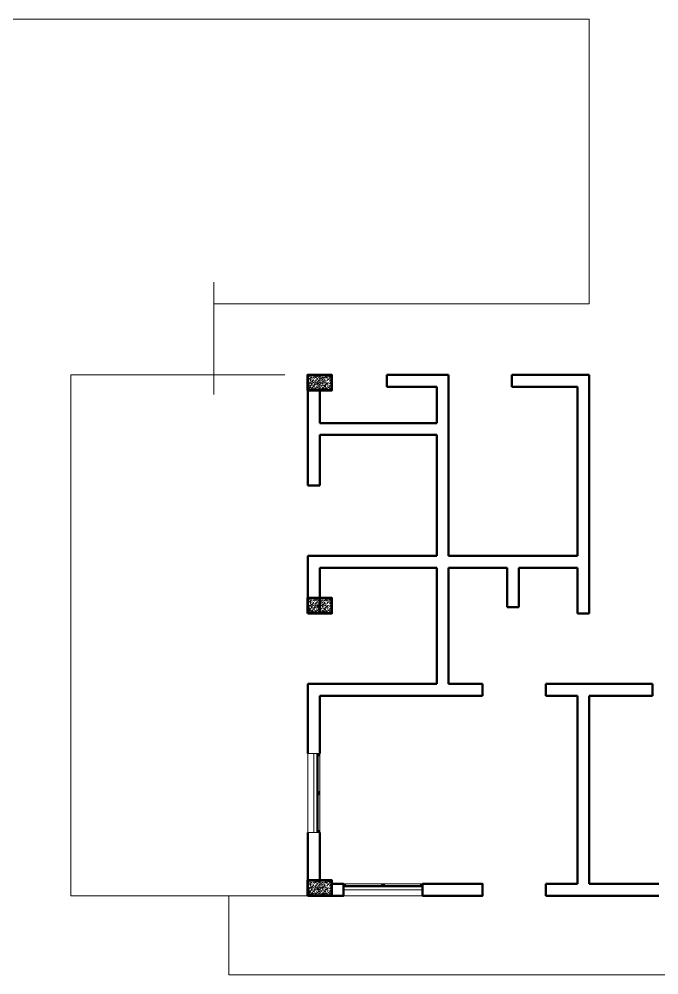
# Model space of a CAD drawing. Header units: millimetres. Extents: x 216 to 447, y 57 to 97.
# Drawn here: x 245.05 to 253.14, y 84.95 to 97.04 of the extents above; entities that cross this region are included whole.
import ezdxf

# ---------------------------------------------------------------- set-up
doc = ezdxf.new("R2010")
doc.units = ezdxf.units.MM
doc.header["$LTSCALE"] = 0.5
for name, color, linetype, lineweight in [('A-COLS-ACHU', 47, 'Continuous', 0), ('A-ECON-COLS', 2, 'Continuous', 53), ('A-MURO', 5, 'Continuous', 50), ('A-PLAN-ACHU1', 105, 'Continuous', 9), ('A-PLAN-ACHU2', 146, 'Continuous', 0), ('A-VENT', 1, 'Continuous', 15), ('GUIAS', 1, 'Continuous', 9)]:
    doc.layers.add(name, color=color, linetype=linetype, lineweight=lineweight)

# ---------------------------------------------------------------- blocks, each defined once
blk = doc.blocks.new('ALN-177', base_point=(0.559, 0.54))
at = {"layer": 'A-PLAN-ACHU1'}
for p, q in [((0.534, 0.551), (0.532, 0.553)), ((0.534, 0.552), (0.532, 0.553)), ((0.534, 0.551), (0.532, 0.548)), ((0.534, 0.549), (0.532, 0.548)), ((0.536, 0.553), (0.534, 0.552)), ((0.536, 0.548), (0.534, 0.549)), ((0.536, 0.548), (0.536, 0.553))]:
    blk.add_line(p, q, dxfattribs=at)
at = {"layer": 'A-VENT'}
blk.add_lwpolyline([(0.556, 0.54), (0.559, 0.54), (0.559, 0.542), (0.538, 0.555), (0.536, 0.555), (0.534, 0.554), (0.534, 0.552), (0.536, 0.554), (0.536, 0.548), (0.534, 0.549), (0.534, 0.548), (0.536, 0.547), (0.536, 0.542), (0.533, 0.539), (0.529, 0.539), (0.529, 0.539), (0.53, 0.538), (0.534, 0.538), (0.538, 0.541), (0.538, 0.554), (0.556, 0.542), (0.554, 0.542), (0.554, 0.539, 1), (0.557, 0.539)], format="xyb", close=True, dxfattribs=at)
blk = doc.blocks.new('ALN-292')
at = {"layer": 'A-VENT'}
blk.add_lwpolyline([(0, 0.024), (0, 0), (0.004, 0), (0.004, 0.002), (0.001, 0.001), (0.001, 0.008), (0.004, 0.007), (0.004, 0.008), (0.001, 0.009), (0.001, 0.018), (0.007, 0.018), (0.007, 0.015), (0.01, 0.015), (0.009, 0.017), (0.008, 0.017), (0.008, 0.018), (0.036, 0.018), (0.036, 0.017), (0.036, 0.017), (0.035, 0.015), (0.038, 0.015), (0.038, 0.024), (0.038, 0.033), (0.035, 0.033), (0.036, 0.031), (0.036, 0.031), (0.036, 0.03), (0.008, 0.03), (0.008, 0.031), (0.009, 0.031), (0.01, 0.033), (0.007, 0.033), (0.007, 0.03), (0.001, 0.03), (0.001, 0.039), (0.004, 0.04), (0.004, 0.041), (0.001, 0.04), (0.001, 0.047), (0.004, 0.046), (0.004, 0.048), (0, 0.048)], close=True, dxfattribs=at)
for points in [[(0.009, 0.027, 0.352285), (0.006, 0.024, 0.352285), (0.009, 0.021), (0.009, 0.019), (0.001, 0.019), (0.001, 0.024), (0.001, 0.029), (0.009, 0.029)], [(0.008, 0.024, 1), (0.012, 0.024, 1)], [(0.027, 0.027, 0.352285), (0.025, 0.024, 0.352285), (0.027, 0.021), (0.027, 0.019), (0.011, 0.019), (0.011, 0.021, 0.352285), (0.013, 0.024, 0.352285), (0.011, 0.027), (0.011, 0.029), (0.027, 0.029)], [(0.026, 0.024, 1), (0.03, 0.024, 1)], [(0.029, 0.021, 0.352285), (0.031, 0.024, 0.352285), (0.029, 0.027), (0.029, 0.029), (0.036, 0.029), (0.036, 0.024), (0.036, 0.019), (0.029, 0.019)]]:
    blk.add_lwpolyline(points, format="xyb", close=True, dxfattribs=at)
blk = doc.blocks.new('V-1_PL_BLQ4')
blk.add_line((0, 0.075), (1, 0.075))
at = {"layer": 'A-PLAN-ACHU1'}
for points in [[(0.491, 0.118), (0.014, 0.118), (0.014, 0.124), (0.491, 0.124)], [(0.509, 0.118), (0.986, 0.118), (0.986, 0.124), (0.509, 0.124)]]:
    blk.add_lwpolyline(points, close=True, dxfattribs=at)
for points in [[(0.028, 0.114), (0.024, 0.114), (0.025, 0.116), (0.024, 0.118), (0.026, 0.116), (0.028, 0.118), (0.027, 0.116), (0.028, 0.114)], [(0.483, 0.114), (0.479, 0.114), (0.48, 0.116), (0.479, 0.118), (0.481, 0.116), (0.483, 0.118), (0.482, 0.116), (0.483, 0.114)], [(0.517, 0.114), (0.521, 0.114), (0.52, 0.116), (0.521, 0.118), (0.519, 0.116), (0.517, 0.118), (0.518, 0.116), (0.517, 0.114)], [(0.972, 0.114), (0.976, 0.114), (0.975, 0.116), (0.976, 0.118), (0.974, 0.116), (0.972, 0.118), (0.973, 0.116), (0.972, 0.114)]]:
    blk.add_lwpolyline(points, dxfattribs=at)
at = {"layer": 'A-PLAN-ACHU2'}
for points in [[(0.031, 0.129), (0.476, 0.129)], [(0.969, 0.129), (0.524, 0.129)], [(0.491, 0.121), (0.014, 0.121)], [(0.476, 0.116), (0.031, 0.116)], [(0.031, 0.112), (0.476, 0.112)], [(0.509, 0.121), (0.986, 0.121)], [(0.524, 0.116), (0.969, 0.116)], [(0.969, 0.112), (0.524, 0.112)]]:
    blk.add_lwpolyline(points, dxfattribs=at)
at = {"layer": 'A-VENT'}
blk.add_lwpolyline([(1, 0.15), (1, 0), (0, 0), (0, 0.15)], close=True, dxfattribs=at)
for points in [[(0.008, 0.121, 3.732051), (0.008, 0.123), (0.007, 0.124), (0.007, 0.126), (0.012, 0.126), (0.012, 0.137), (0.007, 0.137), (0.007, 0.138), (0.008, 0.139, 3.732051), (0.008, 0.141), (0.007, 0.142), (0.007, 0.144), (0.012, 0.144), (0.012, 0.149), (0.002, 0.149), (0.002, 0.146), (0, 0.148), (0, 0.15), (0.016, 0.15), (0.016, 0.147), (0.015, 0.148), (0.015, 0.149), (0.013, 0.149), (0.013, 0.114), (0.022, 0.114), (0.023, 0.116), (0.024, 0.116), (0.023, 0.114), (0.03, 0.114), (0.029, 0.116), (0.031, 0.116), (0.031, 0.112), (0, 0.112), (0, 0.114), (0.002, 0.116), (0.002, 0.114), (0.012, 0.114), (0.012, 0.119), (0.007, 0.119), (0.007, 0.12)], [(0.992, 0.121, -3.732051), (0.992, 0.123), (0.993, 0.124), (0.993, 0.126), (0.988, 0.126), (0.988, 0.137), (0.993, 0.137), (0.993, 0.138), (0.992, 0.139, -3.732051), (0.992, 0.141), (0.993, 0.142), (0.993, 0.144), (0.988, 0.144), (0.988, 0.149), (0.998, 0.149), (0.998, 0.146), (1, 0.148), (1, 0.15), (0.984, 0.15), (0.984, 0.147), (0.985, 0.148), (0.985, 0.149), (0.987, 0.149), (0.987, 0.114), (0.978, 0.114), (0.977, 0.116), (0.976, 0.116), (0.977, 0.114), (0.97, 0.114), (0.971, 0.116), (0.969, 0.116), (0.969, 0.112), (1, 0.112), (1, 0.114), (0.998, 0.116), (0.998, 0.114), (0.988, 0.114), (0.988, 0.119), (0.993, 0.119), (0.993, 0.12)]]:
    blk.add_lwpolyline(points, format="xyb", close=True, dxfattribs=at)
at = {"layer": 'A-VENT', "xscale": -1, "rotation": 270}
for p in [(0.016, 0.15), (0.509, 0.15)]:
    blk.add_blockref('ALN-177', p, dxfattribs=at)
at = {"layer": 'A-VENT'}
for name, p, rotation in [('ALN-177', (0.491, 0.15), 90), ('ALN-292', (0.524, 0.112), 90), ('ALN-177', (0.984, 0.15), 90.00000000000001)]:
    blk.add_blockref(name, p, dxfattribs=dict(at, rotation=rotation))

msp = doc.modelspace()

# ---------------------------------------------------------------- hatches: boundary and pattern name
at = {"layer": 'A-COLS-ACHU'}
h = msp.add_hatch(dxfattribs=at)
h.set_pattern_fill('CONCRETE', color=256, scale=0.1, angle=135, style=0, pattern_type=2)
h.set_pattern_definition([(180, (262.11323, 90.87954), (-0.070711, -0.070711), [0.014142, -0.028285, 0.007071, -0.042426, 0.014142, -0.03535536]), (270, (262.063734, 90.921965), (0.070711, -0.070711), [0.0141421, -0.021213, 0.007071, -0.035355, 0.0141421, -0.04949816]), (198.43495, (262.134445, 90.87954), (-0.07071068, -0.07071068), [0.01118, -0.04472, 0.01118, -0.0447234]), (251.56505, (262.134445, 90.87954), (-0.07071068, -0.07071068), [0.01118, -0.04472, 0.01118, -0.0447234]), (135, (262.12737, 90.87247), (-0.0707107, -0.0707107), [0.005, -0.04, 0.01, -0.04, 0.005]), (135, (262.11677, 90.86186), (-0.0707107, -0.0707107), [-0.015, 0.01, -0.04, 0, -0.035, 0]), (135, (262.11323, 90.85833), (-0.0707107, -0.0707107), [-0.04, 0, -0.03, 0.01, -0.02, 0]), (135, (262.10263, 90.84772), (-0.0707107, -0.0707107), [-0.02, 0, -0.025, 0.01, -0.045, 0]), (135, (262.09202, 90.83711), (-0.0707107, -0.0707107), [-0.02, 0.01, -0.04, 0.01, -0.02, 0]), (135, (262.07434, 90.81943), (-0.0707107, -0.0707107), [-0.015, 0.01, -0.02, 0, -0.055, 0]), (135, (262.07081, 90.8159), (-0.0707107, -0.0707107), [-0.02, 0, -0.06, 0.01, -0.01, 0]), (225, (262.11677, 90.86893), (0.0707107, -0.0707107), [-0.03, 0, -0.03, 0, -0.04, 0]), (225, (262.12384, 90.89014), (0.0707107, -0.0707107), [-0.015, 0.01, -0.04, 0, -0.035, 0]), (225, (262.11677, 90.89722), (0.0707107, -0.0707107), [-0.04, 0, -0.035, 0.01, -0.015, 0]), (225, (262.07788, 90.93611), (0.0707107, -0.0707107), [-0.02, 0.01, -0.05, 0.01, -0.01, 0]), (225, (262.1203, 90.87954), (0.0707107, -0.0707107), [-0.03, 0, -0.035, 0, -0.035, 0]), (225, (262.11323, 90.88661), (0.0707107, -0.0707107), [-0.025, 0, -0.055, 0, -0.02, 0]), (225, (262.10263, 90.89014), (0.0707107, -0.0707107), [-0.05, 0, -0.015, 0, -0.035, 0]), (225, (262.10616, 90.90075), (0.0707107, -0.0707107), [-0.045, 0, -0.02, 0, -0.025, 0]), (225, (262.08848, 90.89722), (0.0707107, -0.0707107), [-0.04, 0, -0.015, 0, -0.04, 0]), (225, (262.08141, 90.89722), (0.0707107, -0.0707107), [-0.045, 0, -0.02, 0, -0.035, 0]), (225, (262.09555, 90.91843), (0.0707107, -0.0707107), [-0.06, 0, -0.025, 0, -0.015, 0]), (225, (262.08141, 90.91136), (0.0707107, -0.0707107), [-0.02, 0, -0.04, 0, -0.04, 0]), (225, (262.08141, 90.91843), (0.0707107, -0.0707107), [-0.045, 0, -0.025, 0, -0.03, 0]), (225, (262.08141, 90.9255), (0.0707107, -0.0707107), [-0.04, 0, -0.03, 0, -0.03, 0]), (225, (262.07081, 90.92904), (0.0707107, -0.0707107), [-0.03, 0, -0.03, 0, -0.04, 0]), (225, (262.0602, 90.93257), (0.0707107, -0.0707107), [-0.04, 0, -0.02, 0, -0.04, 0]), (225, (262.05313, 90.93257), (0.0707107, -0.0707107), [-0.015, 0, -0.06, 0, -0.025, 0])])
h.paths.add_polyline_path([(248.699, 92.336), (248.699, 92.536), (248.999, 92.536), (248.999, 92.336)])
h = msp.add_hatch(dxfattribs=at)
h.set_pattern_fill('CONCRETE', color=256, scale=0.1, angle=135, style=0, pattern_type=2)
h.set_pattern_definition([(180, (262.11323, 88.060536), (-0.070711, -0.070711), [0.014142, -0.028285, 0.007071, -0.042426, 0.014142, -0.03535536]), (270, (262.063734, 88.10296), (0.070711, -0.070711), [0.0141421, -0.021213, 0.007071, -0.035355, 0.0141421, -0.04949816]), (198.43495, (262.134445, 88.060536), (-0.07071068, -0.07071068), [0.01118, -0.04472, 0.01118, -0.0447234]), (251.56505, (262.134445, 88.060536), (-0.07071068, -0.07071068), [0.01118, -0.04472, 0.01118, -0.0447234]), (135, (262.12737, 88.05347), (-0.0707107, -0.0707107), [0.005, -0.04, 0.01, -0.04, 0.005]), (135, (262.11677, 88.04286), (-0.0707107, -0.0707107), [-0.015, 0.01, -0.04, 0, -0.035, 0]), (135, (262.11323, 88.03932), (-0.0707107, -0.0707107), [-0.04, 0, -0.03, 0.01, -0.02, 0]), (135, (262.10263, 88.02872), (-0.0707107, -0.0707107), [-0.02, 0, -0.025, 0.01, -0.045, 0]), (135, (262.09202, 88.01811), (-0.0707107, -0.0707107), [-0.02, 0.01, -0.04, 0.01, -0.02, 0]), (135, (262.07434, 88.00043), (-0.0707107, -0.0707107), [-0.015, 0.01, -0.02, 0, -0.055, 0]), (135, (262.07081, 87.9969), (-0.0707107, -0.0707107), [-0.02, 0, -0.06, 0.01, -0.01, 0]), (225, (262.11677, 88.04993), (0.0707107, -0.0707107), [-0.03, 0, -0.03, 0, -0.04, 0]), (225, (262.12384, 88.07114), (0.0707107, -0.0707107), [-0.015, 0.01, -0.04, 0, -0.035, 0]), (225, (262.11677, 88.07821), (0.0707107, -0.0707107), [-0.04, 0, -0.035, 0.01, -0.015, 0]), (225, (262.07788, 88.1171), (0.0707107, -0.0707107), [-0.02, 0.01, -0.05, 0.01, -0.01, 0]), (225, (262.1203, 88.06054), (0.0707107, -0.0707107), [-0.03, 0, -0.035, 0, -0.035, 0]), (225, (262.11323, 88.06761), (0.0707107, -0.0707107), [-0.025, 0, -0.055, 0, -0.02, 0]), (225, (262.10263, 88.07114), (0.0707107, -0.0707107), [-0.05, 0, -0.015, 0, -0.035, 0]), (225, (262.10616, 88.08175), (0.0707107, -0.0707107), [-0.045, 0, -0.02, 0, -0.025, 0]), (225, (262.08848, 88.07821), (0.0707107, -0.0707107), [-0.04, 0, -0.015, 0, -0.04, 0]), (225, (262.08141, 88.07821), (0.0707107, -0.0707107), [-0.045, 0, -0.02, 0, -0.035, 0]), (225, (262.09555, 88.09943), (0.0707107, -0.0707107), [-0.06, 0, -0.025, 0, -0.015, 0]), (225, (262.08141, 88.09236), (0.0707107, -0.0707107), [-0.02, 0, -0.04, 0, -0.04, 0]), (225, (262.08141, 88.09943), (0.0707107, -0.0707107), [-0.045, 0, -0.025, 0, -0.03, 0]), (225, (262.08141, 88.1065), (0.0707107, -0.0707107), [-0.04, 0, -0.03, 0, -0.03, 0]), (225, (262.07081, 88.11003), (0.0707107, -0.0707107), [-0.03, 0, -0.03, 0, -0.04, 0]), (225, (262.0602, 88.11357), (0.0707107, -0.0707107), [-0.04, 0, -0.02, 0, -0.04, 0]), (225, (262.05313, 88.11357), (0.0707107, -0.0707107), [-0.015, 0, -0.06, 0, -0.025, 0])])
h.paths.add_polyline_path([(248.699, 89.517), (248.699, 89.717), (248.999, 89.717), (248.999, 89.517)])
h = msp.add_hatch(dxfattribs=at)
h.set_pattern_fill('CONCRETE', color=256, scale=0.1, angle=135, style=0, pattern_type=2)
h.set_pattern_definition([(180, (262.11323, 84.489045), (-0.070711, -0.070711), [0.014142, -0.028285, 0.007071, -0.042426, 0.014142, -0.03535536]), (270, (262.063734, 84.53147), (0.070711, -0.070711), [0.0141421, -0.021213, 0.007071, -0.035355, 0.0141421, -0.04949816]), (198.43495, (262.134445, 84.489045), (-0.07071068, -0.07071068), [0.01118, -0.04472, 0.01118, -0.0447234]), (251.56505, (262.134445, 84.489045), (-0.07071068, -0.07071068), [0.01118, -0.04472, 0.01118, -0.0447234]), (135, (262.12737, 84.48197), (-0.0707107, -0.0707107), [0.005, -0.04, 0.01, -0.04, 0.005]), (135, (262.11677, 84.47137), (-0.0707107, -0.0707107), [-0.015, 0.01, -0.04, 0, -0.035, 0]), (135, (262.11323, 84.46783), (-0.0707107, -0.0707107), [-0.04, 0, -0.03, 0.01, -0.02, 0]), (135, (262.10263, 84.45723), (-0.0707107, -0.0707107), [-0.02, 0, -0.025, 0.01, -0.045, 0]), (135, (262.09202, 84.44662), (-0.0707107, -0.0707107), [-0.02, 0.01, -0.04, 0.01, -0.02, 0]), (135, (262.07434, 84.42894), (-0.0707107, -0.0707107), [-0.015, 0.01, -0.02, 0, -0.055, 0]), (135, (262.07081, 84.42541), (-0.0707107, -0.0707107), [-0.02, 0, -0.06, 0.01, -0.01, 0]), (225, (262.11677, 84.47844), (0.0707107, -0.0707107), [-0.03, 0, -0.03, 0, -0.04, 0]), (225, (262.12384, 84.49965), (0.0707107, -0.0707107), [-0.015, 0.01, -0.04, 0, -0.035, 0]), (225, (262.11677, 84.50672), (0.0707107, -0.0707107), [-0.04, 0, -0.035, 0.01, -0.015, 0]), (225, (262.07788, 84.54561), (0.0707107, -0.0707107), [-0.02, 0.01, -0.05, 0.01, -0.01, 0]), (225, (262.1203, 84.48904), (0.0707107, -0.0707107), [-0.03, 0, -0.035, 0, -0.035, 0]), (225, (262.11323, 84.49612), (0.0707107, -0.0707107), [-0.025, 0, -0.055, 0, -0.02, 0]), (225, (262.10263, 84.49965), (0.0707107, -0.0707107), [-0.05, 0, -0.015, 0, -0.035, 0]), (225, (262.10616, 84.51026), (0.0707107, -0.0707107), [-0.045, 0, -0.02, 0, -0.025, 0]), (225, (262.08848, 84.50672), (0.0707107, -0.0707107), [-0.04, 0, -0.015, 0, -0.04, 0]), (225, (262.08141, 84.50672), (0.0707107, -0.0707107), [-0.045, 0, -0.02, 0, -0.035, 0]), (225, (262.09555, 84.52794), (0.0707107, -0.0707107), [-0.06, 0, -0.025, 0, -0.015, 0]), (225, (262.08141, 84.52086), (0.0707107, -0.0707107), [-0.02, 0, -0.04, 0, -0.04, 0]), (225, (262.08141, 84.52794), (0.0707107, -0.0707107), [-0.045, 0, -0.025, 0, -0.03, 0]), (225, (262.08141, 84.53501), (0.0707107, -0.0707107), [-0.04, 0, -0.03, 0, -0.03, 0]), (225, (262.07081, 84.53854), (0.0707107, -0.0707107), [-0.03, 0, -0.03, 0, -0.04, 0]), (225, (262.0602, 84.54208), (0.0707107, -0.0707107), [-0.04, 0, -0.02, 0, -0.04, 0]), (225, (262.05313, 84.54208), (0.0707107, -0.0707107), [-0.015, 0, -0.06, 0, -0.025, 0])])
h.paths.add_polyline_path([(248.699, 85.945), (248.699, 86.145), (248.999, 86.145), (248.999, 85.945)])

# ---------------------------------------------------------------- linework, layer by layer
at = {"layer": 'A-ECON-COLS'}
for points in [[(248.699, 92.336), (248.699, 92.536), (248.999, 92.536), (248.999, 92.336)], [(248.699, 89.517), (248.699, 89.717), (248.999, 89.717), (248.999, 89.517)], [(248.699, 85.945), (248.699, 86.145), (248.999, 86.145), (248.999, 85.945)]]:
    msp.add_lwpolyline(points, close=True, dxfattribs=at)
at = {"layer": 'A-MURO'}
for p, q in [((250.479, 92.536), (249.699, 92.536)), ((249.699, 92.386), (249.699, 92.536)), ((250.479, 92.536), (250.479, 90.246)), ((252.259, 92.536), (251.279, 92.536)), ((251.279, 92.386), (251.279, 92.536)), ((252.259, 92.536), (252.259, 89.516)), ((250.329, 92.386), (249.699, 92.386)), ((250.329, 92.386), (250.329, 91.926)), ((252.109, 92.386), (251.279, 92.386)), ((252.109, 92.386), (252.109, 90.246)), ((248.699, 92.336), (248.699, 91.137)), ((248.849, 92.336), (248.849, 91.926)), ((250.329, 91.926), (248.849, 91.926)), ((250.329, 91.776), (248.849, 91.776)), ((248.849, 91.776), (248.849, 91.136)), ((250.329, 91.776), (250.329, 90.246)), ((248.699, 91.137), (248.849, 91.136)), ((248.699, 89.516), (248.699, 90.246)), ((248.699, 90.246), (248.699, 89.516)), ((250.329, 90.246), (248.699, 90.246)), ((252.109, 90.246), (250.479, 90.246)), ((248.849, 90.096), (248.849, 89.516)), ((250.329, 90.096), (248.849, 90.096)), ((250.329, 90.096), (250.329, 88.626)), ((250.479, 90.096), (250.479, 88.626)), ((251.219, 90.096), (250.479, 90.096)), ((251.219, 89.596), (251.219, 90.096)), ((252.109, 90.096), (251.369, 90.096)), ((251.369, 89.596), (251.369, 90.096)), ((252.109, 90.096), (252.109, 89.516)), ((251.369, 89.596), (251.219, 89.596)), ((252.259, 89.516), (252.109, 89.516)), ((252.109, 89.516), (252.259, 89.516)), ((248.699, 88.626), (248.699, 87.745)), ((248.699, 87.745), (248.699, 88.626)), ((250.329, 88.626), (248.699, 88.626)), ((250.909, 88.626), (250.479, 88.626)), ((250.909, 88.476), (250.909, 88.626)), ((251.709, 88.476), (251.709, 88.626)), ((253.059, 88.626), (251.709, 88.626)), ((253.059, 88.626), (253.059, 88.476)), ((248.849, 88.476), (248.849, 87.745)), ((250.909, 88.476), (248.849, 88.476)), ((252.109, 88.476), (251.709, 88.476)), ((252.109, 88.476), (252.109, 86.096)), ((252.259, 88.476), (252.259, 86.096)), ((253.059, 88.476), (252.259, 88.476)), ((248.699, 86.745), (248.699, 86.145)), ((248.849, 86.745), (248.849, 86.145)), ((251.709, 85.946), (251.709, 86.096)), ((252.109, 86.096), (251.709, 86.096)), ((253.139, 86.096), (252.259, 86.096)), ((253.139, 85.946), (251.709, 85.946))]:
    msp.add_line(p, q, dxfattribs=at)
for points in [[(248.999, 86.096), (249.149, 86.096), (249.149, 85.946), (248.999, 85.946)], [(250.149, 86.096), (250.909, 86.096), (250.909, 85.946), (250.149, 85.946)]]:
    msp.add_lwpolyline(points, close=True, dxfattribs=at)
at = {"layer": 'GUIAS'}
for p, q in [((252.259, 97.036), (242.955, 97.036)), ((252.259, 93.436), (252.259, 97.036)), ((247.509, 93.71), (247.509, 92.287)), ((252.259, 93.436), (247.509, 93.436)), ((248.407, 92.536), (245.699, 92.536)), ((245.699, 85.945), (245.699, 92.536)), ((248.699, 85.945), (245.699, 85.945)), ((247.699, 85.945), (247.699, 84.945)), ((247.699, 84.945), (253.639, 84.945))]:
    msp.add_line(p, q, dxfattribs=at)

# ---------------------------------------------------------------- block references
at = {"layer": 'A-VENT', "xscale": -1, "rotation": 270}
msp.add_blockref('V-1_PL_BLQ4', (248.699, 86.745), dxfattribs=at)
at = {"layer": 'A-VENT', "xscale": -1}
msp.add_blockref('V-1_PL_BLQ4', (250.149, 85.946), dxfattribs=at)

doc.saveas('drawing.dxf')
